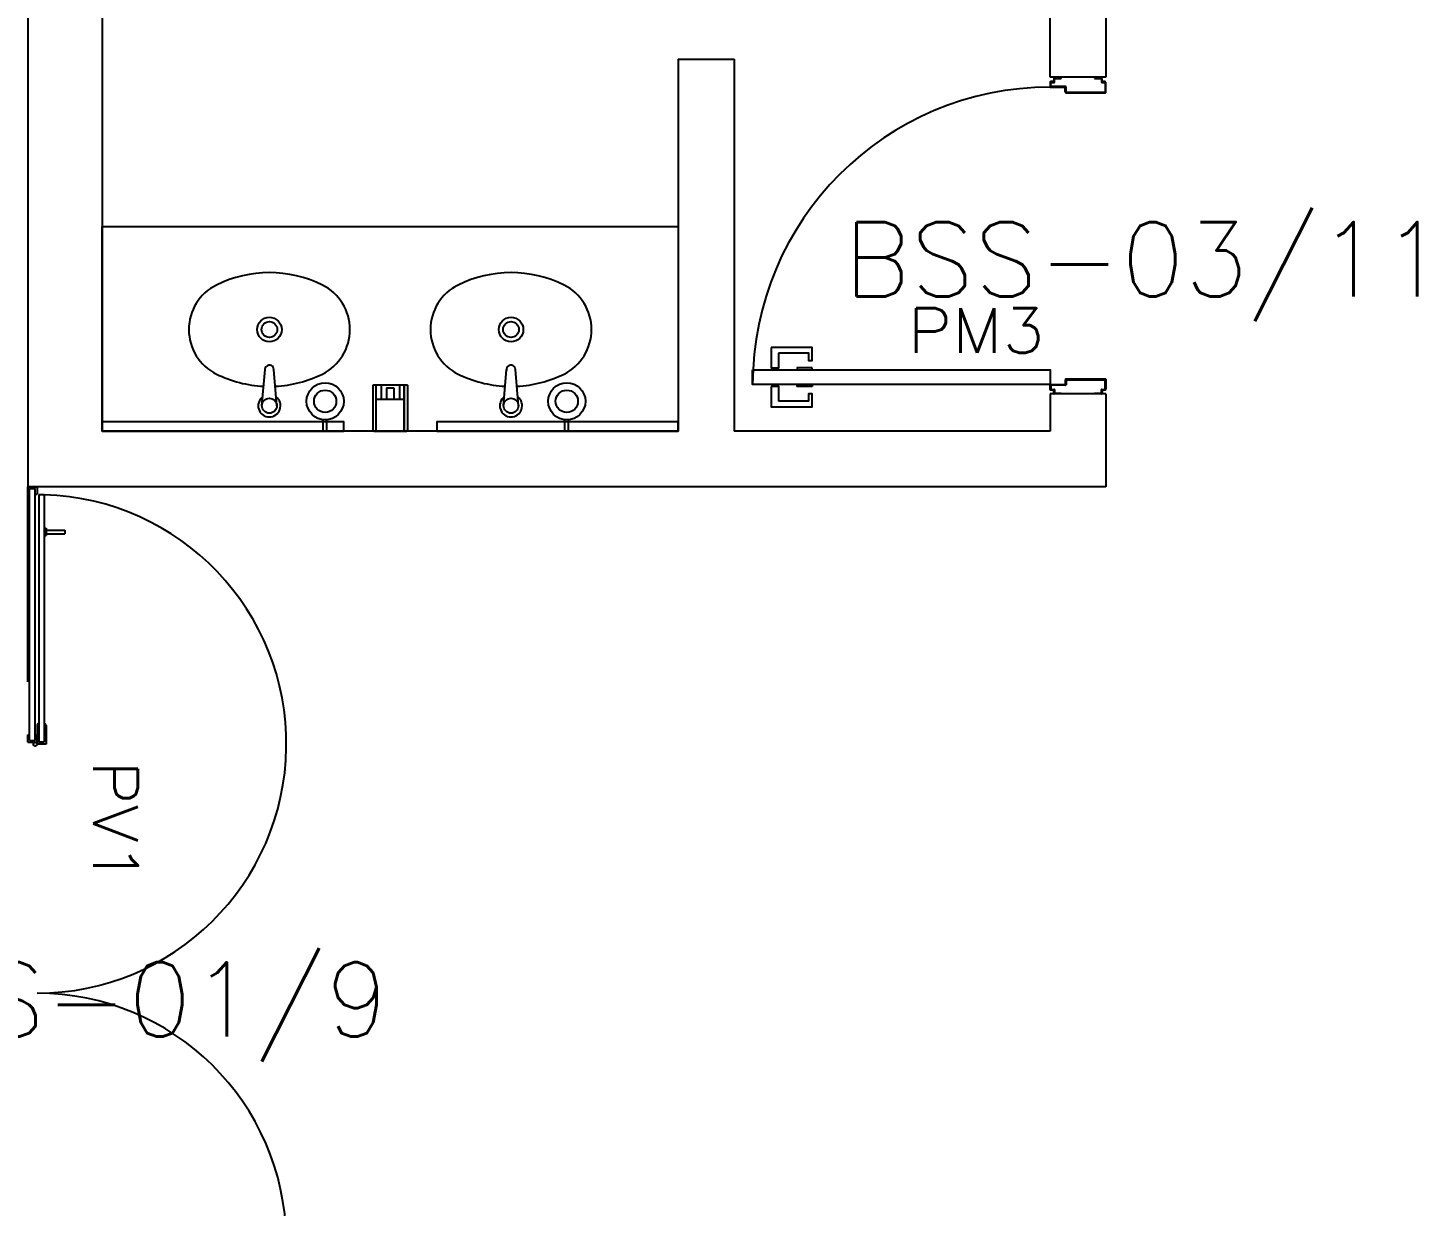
# Model space of a CAD drawing. Header units: millimetres. Extents: x 2046 to 2564, y 885 to 1120.
# Drawn here: x 2290.061 to 2293.799, y 932.167 to 935.337 of the extents above; entities that cross this region are included whole.
import ezdxf

# ---------------------------------------------------------------- set-up
doc = ezdxf.new("R2010")
doc.units = ezdxf.units.MM
doc.header["$LTSCALE"] = 10
for name, color, linetype in [('AR-ALV', 2, 'Continuous'), ('AR-LOUCAS', 1, 'Continuous'), ('AR-PISO', 1, 'Continuous'), ('AR-PORTA', 1, 'Continuous'), ('AR-VIDRO', 2, 'Continuous'), ('BC-CUBA', 1, 'Continuous'), ('BGR- VISTA', 12, 'Continuous'), ('ENDEREÇO', 2, 'Continuous'), ('maçaneta', 1, 'Continuous'), ('montantes', 1, 'Continuous'), ('mov', 1, 'Continuous'), ('PM-PERFIL U-C', 2, 'Continuous'), ('PM-TXT', 2, 'Continuous'), ('pm1', 2, 'Continuous'), ('WC1', 1, 'Continuous'), ('WC2', 1, 'Continuous')]:
    doc.layers.add(name, color=color, linetype=linetype)
doc.styles.add('S12', font='simplex.shx', dxfattribs={"width": 1.1, "height": 0.12})
doc.styles.add('UNB1-100', font='simplex.shx', dxfattribs={"height": 0.2})

# ---------------------------------------------------------------- blocks, each defined once
blk = doc.blocks.new('CUBA-01P')
at = {"layer": 'WC1'}
blk.add_circle((-0.15, -0.08), 0.05, dxfattribs=at)
for centre, radius, start, end in [((0, -0.4404), 0.3205, 92.8226, 116.4054), ((0, -0.4404), 0.3205, 63.5946, 87.2424), ((-0.0831, -0.273), 0.1336, 116.4054, 243.5946), ((0.0831, -0.273), 0.1336, 296.4054, 63.5946), ((0, -0.1056), 0.3205, 243.5946, 296.4054)]:
    blk.add_arc(centre, radius, start, end, dxfattribs=at)
at = {"layer": 'WC2'}
for p, q in [((-0.1548, 0), (-0.1548, -0.0303)), ((-0.1448, 0), (-0.1448, -0.0303)), ((-0.02, -0.068), (-0.0118, -0.1652)), ((0.02, -0.068), (0.0118, -0.1652))]:
    blk.add_line(p, q, dxfattribs=at)
for centre, radius in [((-0.15, -0.08), 0.03), ((0, -0.068), 0.02), ((0, -0.273), 0.033), ((0, -0.273), 0.0212)]:
    blk.add_circle(centre, radius, dxfattribs=at)
for centre, radius, start, end in [((0.0002, -0.0678), 0.03, 306.4013, 232.6706), ((0.0002, -0.1652), 0.012, 180, 10.1205)]:
    blk.add_arc(centre, radius, start, end, dxfattribs=at)
blk = doc.blocks.new('BGR1')
at = {"layer": 'BGR- VISTA'}
blk.add_lwpolyline([(0, 0.55), (1.55, 0.55), (1.55, 0), (0, 0)], close=True, dxfattribs=at)
at = {"layer": 'BC-CUBA', "rotation": 180}
for p in [(0.45, 0), (1.1, 0)]:
    blk.add_blockref('CUBA-01P', p, dxfattribs=at)
blk = doc.blocks.new('PV1')
at = {"layer": 'AR-VIDRO'}
for p, q in [((0.0215, 0.0443), (0.0215, 0.0293)), ((0.0215, 0.0443), (0.6875, 0.0443)), ((2.7035, 0.0443), (2.0375, 0.0443)), ((2.7035, 0.0443), (2.7035, 0.0293)), ((0.6825, 0.02), (0.005, 0.02)), ((0.6825, 0.005), (0.005, 0.005)), ((0.0215, 0.0293), (0.6875, 0.0293)), ((2.7035, 0.0293), (2.0375, 0.0293)), ((2.0425, 0.02), (2.72, 0.02)), ((2.0425, 0.005), (2.72, 0.005))]:
    blk.add_line(p, q, dxfattribs=at)
at = {"layer": 'maçaneta'}
for p, q in [((0.1165, 0.0993), (0.1265, 0.0993)), ((0.1165, 0.0493), (0.1165, 0.0993)), ((0.1265, 0.0493), (0.1265, 0.0993)), ((2.5985, 0.0493), (2.5985, 0.0993)), ((2.6085, 0.0993), (2.5985, 0.0993)), ((2.6085, 0.0493), (2.6085, 0.0993)), ((0.1115, 0.0443), (0.1115, 0.0493)), ((0.1115, 0.0493), (0.1315, 0.0493)), ((0.1315, 0.0443), (0.1315, 0.0493)), ((2.6135, 0.0493), (2.5935, 0.0493)), ((2.5935, 0.0443), (2.5935, 0.0493)), ((2.6135, 0.0443), (2.6135, 0.0493))]:
    blk.add_line(p, q, dxfattribs=at)
at = {"layer": 'montantes'}
for p, q in [((0.6425, 0.0493), (0.6925, 0.0493)), ((0.6875, 0.0443), (0.6875, 0.0293)), ((0.6925, 0.0493), (0.6925, 0.025)), ((2.0325, 0.0493), (2.0325, 0.025)), ((2.0825, 0.0493), (2.0325, 0.0493)), ((2.0375, 0.0443), (2.0375, 0.0293)), ((0, 0), (0, 0.025)), ((0, 0.025), (0.02, 0.025)), ((0, 0), (0.02, 0)), ((0.005, 0.005), (0.005, 0.02)), ((0.02, 0.02), (0.02, 0.025)), ((0.02, 0), (0.02, 0.005)), ((0.6425, 0.025), (0.6925, 0.025)), ((0.6875, 0.025), (0.6675, 0.025)), ((0.6675, 0.02), (0.6675, 0.025)), ((0.6675, 0), (0.6675, 0.005)), ((0.6875, 0), (0.6675, 0)), ((0.6825, 0.005), (0.6825, 0.02)), ((0.6875, 0), (0.6875, 0.025)), ((2.0825, 0.025), (2.0325, 0.025)), ((2.0375, 0.025), (2.0575, 0.025)), ((2.0375, 0), (2.0375, 0.025)), ((2.0375, 0), (2.0575, 0)), ((2.0425, 0.005), (2.0425, 0.02)), ((2.0575, 0.02), (2.0575, 0.025)), ((2.0575, 0), (2.0575, 0.005)), ((2.705, 0.02), (2.705, 0.025)), ((2.725, 0.025), (2.705, 0.025)), ((2.705, 0), (2.705, 0.005)), ((2.725, 0), (2.705, 0)), ((2.72, 0.005), (2.72, 0.02)), ((2.725, 0), (2.725, 0.025))]:
    blk.add_line(p, q, dxfattribs=at)
for centre in [(0.6925, 0.02), (2.0325, 0.02)]:
    blk.add_circle(centre, 0.005, dxfattribs=at)
for centre, start, end in [((0.6425, 0.0443), 90, 180), ((2.0825, 0.0443), 0, 90), ((0.6425, 0.03), 180, 270), ((2.0825, 0.03), 270, 0)]:
    blk.add_arc(centre, 0.005, start, end, dxfattribs=at)
at = {"layer": 'mov'}
for centre, start, end in [((0.692, 0.025), 0, 178.3547), ((2.033, 0.025), 1.6453, 180)]:
    blk.add_arc(centre, 0.6705, start, end, dxfattribs=at)
at = {"layer": 'PM-TXT', "style": 'S12', "width": 1.1}
blk.add_attdef('PV', (0.7363, 0.1761), '', height=0.12, dxfattribs=at)
at = {"layer": 'PM-TXT', "style": 'S12', "width": 1.1, "flags": 1}
for tag, p in [('LARGURA', (0.7363, -0.0239)), ('ALVENARIA-GESSO', (0.7363, -0.2239)), ('VISOR', (0.7363, -0.4239)), ('FERRAGEM', (0.7363, -0.6239))]:
    blk.add_attdef(tag, p, '', height=0.12, dxfattribs=at)
blk = doc.blocks.new('PM3')
at = {"layer": 'maçaneta'}
for points in [[(0.02, 0.825), (-0.035, 0.825), (-0.035, 0.715), (0, 0.715), (0, 0.725), (-0.02, 0.725), (-0.02, 0.8035, -0.414214), (-0.0185, 0.805), (0.02, 0.805)], [(0.125, 0.825), (0.07, 0.825), (0.07, 0.805), (0.1085, 0.805, -0.414214), (0.11, 0.8035), (0.11, 0.725), (0.09, 0.725), (0.09, 0.715), (0.125, 0.715)]]:
    blk.add_lwpolyline(points, format="xyb", close=True, dxfattribs=at)
for points in [[(0.02, 0.715), (0.02, 0.755), (0.025, 0.755), (0.025, 0.715)], [(0.07, 0.715), (0.07, 0.755), (0.065, 0.755), (0.065, 0.715)]]:
    blk.add_lwpolyline(points, close=True, dxfattribs=at)
at = {"layer": 'mov'}
blk.add_arc((0.025, 0.075), 0.8, 0, 90, dxfattribs=at)
at = {"layer": 'PM-PERFIL U-C'}
for p, q in [((0.0115, 0.075), (0.0235, 0.075)), ((0.8385, 0.075), (0.8265, 0.075)), ((0, 0.045), (0, 0.0635)), ((0.002, 0.045), (0, 0.045)), ((0.0015, 0.065), (0.01, 0.065)), ((0.002, 0.063), (0.002, 0.045)), ((0.0105, 0.063), (0.002, 0.063)), ((0.01, 0.065), (0.01, 0.0735)), ((0.012, 0.073), (0.012, 0.0645)), ((0.023, 0.073), (0.012, 0.073)), ((0.023, 0.0335), (0.023, 0.073)), ((0.025, 0.0735), (0.025, 0.034)), ((0.825, 0.0735), (0.825, 0.034)), ((0.827, 0.073), (0.838, 0.073)), ((0.827, 0.0335), (0.827, 0.073)), ((0.838, 0.073), (0.838, 0.0645)), ((0.8395, 0.063), (0.848, 0.063)), ((0.84, 0.065), (0.84, 0.0735)), ((0.8485, 0.065), (0.84, 0.065)), ((0.848, 0.063), (0.848, 0.045)), ((0.848, 0.045), (0.85, 0.045)), ((0.85, 0.045), (0.85, 0.0635)), ((0.038, 0.032), (0.0245, 0.032)), ((0.0385, 0.034), (0.025, 0.034)), ((0.038, 0.032), (0.038, -0.073)), ((0.04, 0.0325), (0.04, -0.0735)), ((0.81, 0.0325), (0.81, -0.0735)), ((0.8115, 0.034), (0.825, 0.034)), ((0.812, 0.032), (0.8255, 0.032)), ((0.812, 0.032), (0.812, -0.073)), ((0, -0.045), (0.002, -0.045)), ((0, -0.0635), (0, -0.045)), ((0.01, -0.065), (0.0015, -0.065)), ((0.002, -0.045), (0.002, -0.063)), ((0.002, -0.063), (0.0105, -0.063)), ((0.01, -0.0735), (0.01, -0.065)), ((0.012, -0.0645), (0.012, -0.073)), ((0.012, -0.073), (0.038, -0.073)), ((0.838, -0.073), (0.812, -0.073)), ((0.838, -0.0645), (0.838, -0.073)), ((0.848, -0.063), (0.8395, -0.063)), ((0.84, -0.0735), (0.84, -0.065)), ((0.84, -0.065), (0.8485, -0.065)), ((0.85, -0.045), (0.848, -0.045)), ((0.848, -0.045), (0.848, -0.063)), ((0.85, -0.0635), (0.85, -0.045)), ((0.0385, -0.075), (0.0115, -0.075)), ((0.8115, -0.075), (0.8385, -0.075))]:
    blk.add_line(p, q, dxfattribs=at)
for centre, start, end in [((0.0115, 0.0735), 90, 180), ((0.0235, 0.0735), 360, 90), ((0.8265, 0.0735), 90, 180), ((0.8385, 0.0735), 0, 90), ((0.0015, 0.0635), 90, 180), ((0.0105, 0.0645), 270, 0), ((0.8395, 0.0645), 180, 270), ((0.8485, 0.0635), 0, 90), ((0.0245, 0.0335), 180, 270), ((0.0385, 0.0325), 0, 90), ((0.8115, 0.0325), 90, 180), ((0.8255, 0.0335), 270, 0), ((0.0015, -0.0635), 180, 270), ((0.0115, -0.0735), 180, 270), ((0.0105, -0.0645), 0, 90), ((0.0385, -0.0735), 269.9386, 0), ((0.8115, -0.0735), 180, 270.0614), ((0.8395, -0.0645), 90, 180), ((0.8385, -0.0735), 270, 0), ((0.8485, -0.0635), 270, 0)]:
    blk.add_arc(centre, 0.0015, start, end, dxfattribs=at)
at = {"layer": 'pm1'}
blk.add_lwpolyline([(0.065, 0.875), (0.065, 0.075), (0.025, 0.075), (0.025, 0.875)], close=True, dxfattribs=at)
at = {"layer": 'PM-TXT', "style": 'S12', "width": 1.1}
blk.add_attdef('PM', (0.214, 0.075), '', height=0.12, rotation=90, dxfattribs=at)
blk = doc.blocks.new('SBSPRAY-P')
at = {"layer": 'WC1'}
for p, q in [((-0.0444, 0), (0.0444, 0)), ((-0.0469, -0.122), (-0.0469, -0.0025)), ((-0.0376, -0.0025), (-0.0376, -0.122)), ((0.0376, -0.122), (0.0376, -0.0025)), ((0.0376, -0.0025), (0.0376, -0.122)), ((0.0469, -0.122), (0.0469, -0.0025)), ((-0.0376, -0.0861), (0.0376, -0.0861)), ((-0.0444, -0.1245), (0.0444, -0.1245))]:
    blk.add_line(p, q, dxfattribs=at)
for centre, start, end in [((-0.0444, -0.0025), 90, 180), ((0.0444, -0.0025), 0, 90), ((-0.0351, -0.0025), 90, 180), ((0.0351, -0.0025), 0, 90), ((-0.0444, -0.122), 180, 270), ((-0.0351, -0.122), 180, 270), ((0.0351, -0.122), 270, 360), ((0.0444, -0.122), 270, 0)]:
    blk.add_arc(centre, 0.0025, start, end, dxfattribs=at)
at = {"layer": 'WC2'}
for p, q in [((-0.0247, -0.1245), (-0.0247, -0.0861)), ((-0.0096, -0.1161), (-0.0096, -0.0861)), ((0.0096, -0.1161), (0.0096, -0.0861)), ((0.0247, -0.1245), (0.0247, -0.0861)), ((-0.0096, -0.1161), (0.0096, -0.1161))]:
    blk.add_line(p, q, dxfattribs=at)

msp = doc.modelspace()

# ---------------------------------------------------------------- linework, layer by layer
at = {"layer": 'AR-ALV'}
for p, q in [((2290.0609, 938.3024), (2290.0609, 934.1024)), ((2290.0609, 938.3024), (2290.0609, 934.1024)), ((2290.0609, 938.3024), (2290.0609, 934.1024)), ((2290.2609, 937.7024), (2290.2609, 934.2524)), ((2292.8109, 935.2044), (2292.8109, 937.7024)), ((2292.9609, 935.9024), (2292.9609, 935.2044)), ((2291.8109, 935.2524), (2291.8109, 934.2524)), ((2291.8109, 935.2524), (2291.9609, 935.2524)), ((2291.9609, 935.2524), (2291.9609, 934.2524)), ((2292.9609, 935.2044), (2292.8109, 935.2044)), ((2292.9609, 934.3524), (2292.8109, 934.3524)), ((2292.8109, 934.3524), (2292.8109, 934.2524)), ((2292.9609, 934.3524), (2292.9609, 934.1024)), ((2291.8109, 934.2524), (2290.2609, 934.2524)), ((2292.8109, 934.2524), (2291.9609, 934.2524)), ((2292.9609, 934.1024), (2290.0609, 934.1024))]:
    msp.add_line(p, q, dxfattribs=at)
at = {"layer": 'AR-PISO', "ltscale": 10}
msp.add_line((2290.0609, 933.5774), (2290.0609, 934.1024), dxfattribs=at)
at = {"layer": 'WC2'}
for points in [[(2290.2609, 934.2524), (2290.9109, 934.2524), (2290.9109, 934.2774), (2290.2609, 934.2774)], [(2291.1609, 934.2524), (2291.8109, 934.2524), (2291.8109, 934.2774), (2291.1609, 934.2774)]]:
    msp.add_lwpolyline(points, close=True, dxfattribs=at)

# ---------------------------------------------------------------- block references
at = {"layer": 'AR-LOUCAS', "xscale": -1, "rotation": 180}
msp.add_blockref('SBSPRAY-P', (2291.0359, 934.2524), dxfattribs=at)
at = {"layer": 'AR-PORTA'}
ref = msp.add_blockref('PM3', (2292.8859, 934.3524), dxfattribs=dict(at, rotation=90))
ref.add_attrib('PM', 'PM3', (2292.4285, 934.4626), dxfattribs={"layer": 'PM-TXT', "height": 0.12, "rotation": 180, "style": 'S12', "text_generation_flag": 6, "width": 1.1})
at = {"layer": 'AR-PORTA', "rotation": 270}
msp.add_blockref('PV1', (2290.0609, 934.1024), dxfattribs=at).add_auto_attribs({'PV': 'PV1'})
at = {"layer": 'BGR- VISTA'}
msp.add_blockref('BGR1', (2290.2609, 934.2524), dxfattribs=at)

# ---------------------------------------------------------------- texts
at = {"layer": 'ENDEREÇO', "style": 'UNB1-100'}
for s, p in [('BSS-03/11', (2292.2558, 934.6143)), ('BSS-01/9', (2289.5846, 932.6231))]:
    msp.add_text(s, height=0.2, dxfattribs=at).set_placement(p)

doc.saveas('drawing.dxf')
